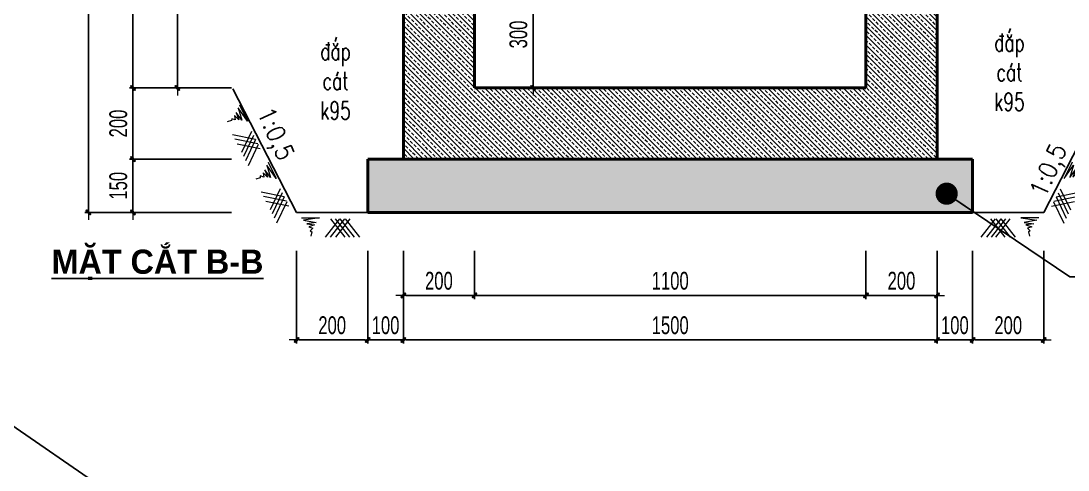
# Model space of a CAD drawing. Header units: inches. Extents: x 144032 to 217447, y 5454 to 57833.
# Drawn here: x 172366 to 175309, y 49750 to 51012 of the extents above; entities that cross this region are included whole.
import ezdxf
from ezdxf.enums import TextEntityAlignment as Align

# ---------------------------------------------------------------- set-up
doc = ezdxf.new("R2010")
doc.units = ezdxf.units.IN
doc.header["$MEASUREMENT"] = 0
doc.linetypes.add('HIDDEN', pattern=[0.375, 0.25, -0.125])
for name, color, linetype, lineweight in [('39 - Net manh', 39, 'Continuous', 18), ('LC Dim', 8, 'Continuous', 18), ('LC Hatch', 252, 'Continuous', 9), ('LC MANH DUT', 35, 'HIDDEN', 5), ('LC Net dam2', 6, 'Continuous', 40), ('LC Net thay', 7, 'Continuous', 25), ('LC Text1', 3, 'Continuous', 20), ('LC Text2', 7, 'Continuous', 25)]:
    doc.layers.add(name, color=color, linetype=linetype, lineweight=lineweight)
doc.layers.add('KCS_Plotter', color=11, linetype='Continuous', plot=False)
doc.styles.add('HOATBIF', font='hoatbif.shx', dxfattribs={"width": 0.7})
doc.styles.add('LC 1', font='')
doc.styles.add('LC 3', font='vnsimli.shx', dxfattribs={"width": 0.75})
doc.styles.add('RS', font='romans.shx', dxfattribs={"width": 0.75, "bigfont": 'romansvn.shx'})
doc.styles.get('LC 1').set_extended_font_data('.VnAvantH', bold=True)
doc.dimstyles.new('1-100(1-25)', dxfattribs={"dimscale": 25, "dimtxt": 2.5, "dimasz": 0.35, "dimexe": 0.5, "dimexo": 0, "dimgap": 0.8, "dimtad": 1, "dimdec": 0, "dimzin": 0, "dimdsep": 46, "dimtxsty": 'HOATBIF', "dimblk1": 'DOT', "dimblk2": 'DOT', "dimsah": 1, "dimcen": -1, "dimdle": 1, "dimclrd": 256, "dimclre": 256, "dimclrt": 4, "dimadec": 3, "dimazin": 2, "dimtfac": 0.333333, "dimtdec": 0, "dimtix": 1, "dimtmove": 2, "dimatfit": 3, "dimldrblk": 'DOT', "dimfxl": 1, "dimtvp": 0.833333, "dimtolj": 1, "dimtzin": 0, "dimarcsym": 0})

# ---------------------------------------------------------------- blocks, each defined once
blk = doc.blocks.new('*U335')
at = {"layer": '39 - Net manh', "elevation": 0}
for points in [[(-41.4, 24.6), (-81.7, -27.5)], [(-25.6, 24.6), (-65.9, -27.5)], [(-54.5, 24.6), (-14, -27.4)], [(-12.6, 24.6), (-52.8, -27.4)], [(0.2, 24.6), (-40.1, -27.4)], [(-39, 24.6), (1.4, -27.3)], [(-25.3, 24.6), (15.2, -27.3)], [(81.7, 27.5), (81.7, 27.5), (30.8, 27.5), (75.8, 20.6), (40.3, 14.2), (67.1, 10), (45.4, 7.3), (61.5, 2), (49.8, -2.4), (57.1, -9.4), (52.8, -12.1), (55.3, -24.8)]]:
    blk.add_lwpolyline(points, dxfattribs=at)
blk = doc.blocks.new('*U334')
at = {"layer": 'LC MANH DUT', "color": 0, "linetype": 'ByBlock', "lineweight": -2, "transparency": 16777216}
for p in [(0, 0), (180, 0)]:
    blk.add_blockref('*U335', p, dxfattribs=at)
blk = doc.blocks.new('*U336')
at = {"layer": '39 - Net manh', "elevation": 0}
for points in [[(-41.4, 24.6), (-81.7, -27.5)], [(-25.6, 24.6), (-65.9, -27.5)], [(-54.5, 24.6), (-14, -27.4)], [(-12.6, 24.6), (-52.8, -27.4)], [(0.2, 24.6), (-40.1, -27.4)], [(-39, 24.6), (1.4, -27.3)], [(-25.3, 24.6), (15.2, -27.3)], [(81.7, 27.5), (81.7, 27.5), (30.8, 27.5), (75.8, 20.6), (40.3, 14.2), (67.1, 10), (45.4, 7.3), (61.5, 2), (49.8, -2.4), (57.1, -9.4), (52.8, -12.1), (55.3, -24.8)]]:
    blk.add_lwpolyline(points, dxfattribs=at)
blk = doc.blocks.new('*U337')
at = {"layer": '39 - Net manh', "color": 0, "linetype": 'ByBlock', "lineweight": -2, "transparency": 16777216}
blk.add_blockref('*U336', (0, 0), dxfattribs=at)
blk = doc.blocks.new('*U331')
at = {"layer": '39 - Net manh', "elevation": 0}
for points in [[(-41.4, 24.6), (-81.7, -27.5)], [(-25.6, 24.6), (-65.9, -27.5)], [(-54.5, 24.6), (-14, -27.4)], [(-12.6, 24.6), (-52.8, -27.4)], [(0.2, 24.6), (-40.1, -27.4)], [(-39, 24.6), (1.4, -27.3)], [(-25.3, 24.6), (15.2, -27.3)], [(81.7, 27.5), (81.7, 27.5), (30.8, 27.5), (75.8, 20.6), (40.3, 14.2), (67.1, 10), (45.4, 7.3), (61.5, 2), (49.8, -2.4), (57.1, -9.4), (52.8, -12.1), (55.3, -24.8)]]:
    blk.add_lwpolyline(points, dxfattribs=at)
blk = doc.blocks.new('*U330')
at = {"layer": 'LC MANH DUT', "color": 0, "linetype": 'ByBlock', "lineweight": -2, "transparency": 16777216}
for p in [(0, 0), (180, 0)]:
    blk.add_blockref('*U331', p, dxfattribs=at)
blk = doc.blocks.new('*U332')
at = {"layer": '39 - Net manh', "elevation": 0}
for points in [[(-41.4, 24.6), (-81.7, -27.5)], [(-25.6, 24.6), (-65.9, -27.5)], [(-54.5, 24.6), (-14, -27.4)], [(-12.6, 24.6), (-52.8, -27.4)], [(0.2, 24.6), (-40.1, -27.4)], [(-39, 24.6), (1.4, -27.3)], [(-25.3, 24.6), (15.2, -27.3)], [(81.7, 27.5), (81.7, 27.5), (30.8, 27.5), (75.8, 20.6), (40.3, 14.2), (67.1, 10), (45.4, 7.3), (61.5, 2), (49.8, -2.4), (57.1, -9.4), (52.8, -12.1), (55.3, -24.8)]]:
    blk.add_lwpolyline(points, dxfattribs=at)
blk = doc.blocks.new('*U333')
at = {"layer": '39 - Net manh', "color": 0, "linetype": 'ByBlock', "lineweight": -2, "transparency": 16777216}
blk.add_blockref('*U332', (0, 0), dxfattribs=at)
blk = doc.blocks.new('TIEUDE2')
at = {"layer": 'LC Text2', "color": 7, "style": 'LC 1'}
blk.add_attdef('%%UTIªU§Ò', text='', height=3.5, dxfattribs=at).set_placement((0, 0), align=Align.BOTTOM_CENTER)
blk.add_attdef('TL', text='', height=2.2, dxfattribs=at).set_placement((0, -1.8), align=Align.TOP_CENTER)
blk = doc.blocks.new('DOT')
at = {"layer": 'LC Dim', "color": 4}
blk.add_line((-1, -1), (1, 1), dxfattribs=at)
at = {"layer": 'LC Dim'}
blk.add_line((-3, 0), (3, 0), dxfattribs=at)
at = {"layer": 'LC Dim', "color": 4}
blk.add_lwpolyline([(0.5, 1), (-1, -0.5), (-0.5, -1), (1, 0.5)], close=True, dxfattribs=at)
blk = doc.blocks.new('*D357')
at = {"layer": 'Defpoints', "color": 0, "transparency": 16777216}
for p in [(173440.49998, 50366.5), (173640.49998, 50366.5), (173640.49998, 50241)]:
    blk.add_point(p, dxfattribs=at)
at = {"layer": 'LC Dim', "lineweight": -2, "transparency": 16777216}
for p, q in [((173440.49998, 50366.5), (173440.49998, 50231)), ((173640.49998, 50366.5), (173640.49998, 50231)), ((173447.49998, 50241), (173633.49998, 50241))]:
    blk.add_line(p, q, dxfattribs=at)
at = {"layer": 'LC Dim', "lineweight": -2, "transparency": 16777216, "xscale": 7, "yscale": 7, "zscale": 7, "rotation": 180}
blk.add_blockref('DOT', (173440.49998, 50241), dxfattribs=at)
at = {"layer": 'LC Dim', "lineweight": -2, "transparency": 16777216, "xscale": 7, "yscale": 7, "zscale": 7}
blk.add_blockref('DOT', (173640.49998, 50241), dxfattribs=at)
at = {"layer": 'LC Dim', "color": 4, "transparency": 16777216, "insert": (173540.49998, 50282), "char_height": 50, "attachment_point": 5, "style": 'HOATBIF'}
blk.add_mtext('\\A1;200', dxfattribs=at)
blk = doc.blocks.new('_Dot')
at = {"color": 0, "linetype": 'ByBlock', "lineweight": -2}
blk.add_line((-0.5, 0), (-1, 0), dxfattribs=at)
at = {"color": 0, "linetype": 'ByBlock', "const_width": 0.5}
blk.add_lwpolyline([(-0.25, 0, 1), (0.25, 0, 1)], format="xyb", close=True, dxfattribs=at)
blk = doc.blocks.new('*D358')
at = {"layer": 'Defpoints', "color": 0, "transparency": 16777216}
for p in [(173640.49998, 50366.5), (174740.49998, 50366.5), (174740.49998, 50241)]:
    blk.add_point(p, dxfattribs=at)
at = {"layer": 'LC Dim', "lineweight": -2, "transparency": 16777216}
for p, q in [((173640.49998, 50366.5), (173640.49998, 50231)), ((174740.49998, 50366.5), (174740.49998, 50231)), ((173647.49998, 50241), (174733.49998, 50241))]:
    blk.add_line(p, q, dxfattribs=at)
at = {"layer": 'LC Dim', "lineweight": -2, "transparency": 16777216, "xscale": 7, "yscale": 7, "zscale": 7, "rotation": 180}
blk.add_blockref('DOT', (173640.49998, 50241), dxfattribs=at)
at = {"layer": 'LC Dim', "lineweight": -2, "transparency": 16777216, "xscale": 7, "yscale": 7, "zscale": 7}
blk.add_blockref('DOT', (174740.49998, 50241), dxfattribs=at)
at = {"layer": 'LC Dim', "color": 4, "transparency": 16777216, "insert": (174190.49998, 50282), "char_height": 50, "attachment_point": 5, "style": 'HOATBIF'}
blk.add_mtext('\\A1;1100', dxfattribs=at)
blk = doc.blocks.new('*D359')
at = {"layer": 'Defpoints', "color": 0, "transparency": 16777216}
for p in [(174740.49998, 50366.5), (174940.49998, 50366.5), (174940.49998, 50241)]:
    blk.add_point(p, dxfattribs=at)
at = {"layer": 'LC Dim', "lineweight": -2, "transparency": 16777216}
for p, q in [((174740.49998, 50366.5), (174740.49998, 50231)), ((174940.49998, 50366.5), (174940.49998, 50231)), ((174747.49998, 50241), (174933.49998, 50241))]:
    blk.add_line(p, q, dxfattribs=at)
at = {"layer": 'LC Dim', "lineweight": -2, "transparency": 16777216, "xscale": 7, "yscale": 7, "zscale": 7, "rotation": 180}
blk.add_blockref('DOT', (174740.49998, 50241), dxfattribs=at)
at = {"layer": 'LC Dim', "lineweight": -2, "transparency": 16777216, "xscale": 7, "yscale": 7, "zscale": 7}
blk.add_blockref('DOT', (174940.49998, 50241), dxfattribs=at)
at = {"layer": 'LC Dim', "color": 4, "transparency": 16777216, "insert": (174840.49998, 50282), "char_height": 50, "attachment_point": 5, "style": 'HOATBIF'}
blk.add_mtext('\\A1;200', dxfattribs=at)
blk = doc.blocks.new('*D360')
at = {"layer": 'Defpoints', "color": 0, "transparency": 16777216}
for p in [(173440.49998, 50366.5), (174940.49998, 50366.5), (174940.49998, 50116)]:
    blk.add_point(p, dxfattribs=at)
at = {"layer": 'LC Dim', "lineweight": -2, "transparency": 16777216}
for p, q in [((173440.49998, 50366.5), (173440.49998, 50106)), ((174940.49998, 50366.5), (174940.49998, 50106)), ((173447.49998, 50116), (174933.49998, 50116))]:
    blk.add_line(p, q, dxfattribs=at)
at = {"layer": 'LC Dim', "lineweight": -2, "transparency": 16777216, "xscale": 7, "yscale": 7, "zscale": 7, "rotation": 180}
blk.add_blockref('DOT', (173440.49998, 50116), dxfattribs=at)
at = {"layer": 'LC Dim', "lineweight": -2, "transparency": 16777216, "xscale": 7, "yscale": 7, "zscale": 7}
blk.add_blockref('DOT', (174940.49998, 50116), dxfattribs=at)
at = {"layer": 'LC Dim', "color": 4, "transparency": 16777216, "insert": (174190.49998, 50157), "char_height": 50, "attachment_point": 5, "style": 'HOATBIF'}
blk.add_mtext('\\A1;1500', dxfattribs=at)
blk = doc.blocks.new('*D341')
at = {"layer": 'Defpoints', "color": 0, "transparency": 16777216}
for p in [(173340.49998, 50366.5), (173440.49998, 50366.5), (173340.49998, 50116)]:
    blk.add_point(p, dxfattribs=at)
at = {"layer": 'LC Dim', "lineweight": -2, "transparency": 16777216}
for p, q in [((173340.49998, 50366.5), (173340.49998, 50106)), ((173440.49998, 50366.5), (173440.49998, 50106)), ((173333.49998, 50116), (173326.49998, 50116)), ((173440.49998, 50116), (173340.49998, 50116)), ((173447.49998, 50116), (173454.49998, 50116))]:
    blk.add_line(p, q, dxfattribs=at)
at = {"layer": 'LC Dim', "lineweight": -2, "transparency": 16777216, "xscale": 7, "yscale": 7, "zscale": 7}
blk.add_blockref('DOT', (173340.49998, 50116), dxfattribs=at)
at = {"layer": 'LC Dim', "lineweight": -2, "transparency": 16777216, "xscale": 7, "yscale": 7, "zscale": 7, "rotation": 180}
blk.add_blockref('DOT', (173440.49998, 50116), dxfattribs=at)
at = {"layer": 'LC Dim', "color": 4, "transparency": 16777216, "insert": (173390.49998, 50157), "char_height": 50, "attachment_point": 5, "style": 'HOATBIF'}
blk.add_mtext('\\A1;100', dxfattribs=at)
blk = doc.blocks.new('*D342')
at = {"layer": 'Defpoints', "color": 0, "transparency": 16777216}
for p in [(174940.49998, 50366.5), (175040.49998, 50366.5), (175040.49998, 50116)]:
    blk.add_point(p, dxfattribs=at)
at = {"layer": 'LC Dim', "lineweight": -2, "transparency": 16777216}
for p, q in [((174940.49998, 50366.5), (174940.49998, 50106)), ((175040.49998, 50366.5), (175040.49998, 50106)), ((174933.49998, 50116), (174926.49998, 50116)), ((174940.49998, 50116), (175040.49998, 50116)), ((175047.49998, 50116), (175054.49998, 50116))]:
    blk.add_line(p, q, dxfattribs=at)
at = {"layer": 'LC Dim', "lineweight": -2, "transparency": 16777216, "xscale": 7, "yscale": 7, "zscale": 7}
blk.add_blockref('DOT', (174940.49998, 50116), dxfattribs=at)
at = {"layer": 'LC Dim', "lineweight": -2, "transparency": 16777216, "xscale": 7, "yscale": 7, "zscale": 7, "rotation": 180}
blk.add_blockref('DOT', (175040.49998, 50116), dxfattribs=at)
at = {"layer": 'LC Dim', "color": 4, "transparency": 16777216, "insert": (174990.49998, 50157), "char_height": 50, "attachment_point": 5, "style": 'HOATBIF'}
blk.add_mtext('\\A1;100', dxfattribs=at)
blk = doc.blocks.new('*D343')
at = {"layer": 'Defpoints', "color": 0, "transparency": 16777216}
for p in [(175040.49998, 50366.5), (175240.49998, 50366.5), (175240.49998, 50116)]:
    blk.add_point(p, dxfattribs=at)
at = {"layer": 'LC Dim', "lineweight": -2, "transparency": 16777216}
for p, q in [((175040.49998, 50366.5), (175040.49998, 50106)), ((175240.49998, 50366.5), (175240.49998, 50106)), ((175047.49998, 50116), (175233.49998, 50116))]:
    blk.add_line(p, q, dxfattribs=at)
at = {"layer": 'LC Dim', "lineweight": -2, "transparency": 16777216, "xscale": 7, "yscale": 7, "zscale": 7, "rotation": 180}
blk.add_blockref('DOT', (175040.49998, 50116), dxfattribs=at)
at = {"layer": 'LC Dim', "lineweight": -2, "transparency": 16777216, "xscale": 7, "yscale": 7, "zscale": 7}
blk.add_blockref('DOT', (175240.49998, 50116), dxfattribs=at)
at = {"layer": 'LC Dim', "color": 4, "transparency": 16777216, "insert": (175140.49998, 50157), "char_height": 50, "attachment_point": 5, "style": 'HOATBIF'}
blk.add_mtext('\\A1;200', dxfattribs=at)
blk = doc.blocks.new('*D344')
at = {"layer": 'Defpoints', "color": 0, "transparency": 16777216}
for p in [(173140.49998, 50366.5), (173340.49998, 50366.5), (173140.49998, 50116)]:
    blk.add_point(p, dxfattribs=at)
at = {"layer": 'LC Dim', "lineweight": -2, "transparency": 16777216}
for p, q in [((173140.49998, 50366.5), (173140.49998, 50106)), ((173340.49998, 50366.5), (173340.49998, 50106)), ((173333.49998, 50116), (173147.49998, 50116))]:
    blk.add_line(p, q, dxfattribs=at)
at = {"layer": 'LC Dim', "lineweight": -2, "transparency": 16777216, "xscale": 7, "yscale": 7, "zscale": 7, "rotation": 180}
blk.add_blockref('DOT', (173140.49998, 50116), dxfattribs=at)
at = {"layer": 'LC Dim', "lineweight": -2, "transparency": 16777216, "xscale": 7, "yscale": 7, "zscale": 7}
blk.add_blockref('DOT', (173340.49998, 50116), dxfattribs=at)
at = {"layer": 'LC Dim', "color": 4, "transparency": 16777216, "insert": (173240.49998, 50157), "char_height": 50, "attachment_point": 5, "style": 'HOATBIF'}
blk.add_mtext('\\A1;200', dxfattribs=at)
blk = doc.blocks.new('*D355')
at = {"layer": 'Defpoints', "color": 0, "transparency": 16777216}
for p in [(172957.5, 51994.2), (172805.5, 50824.2), (172957.5, 50824.2)]:
    blk.add_point(p, dxfattribs=at)
at = {"layer": 'LC Dim', "lineweight": -2, "transparency": 16777216}
for p, q in [((172957.5, 51994.2), (172795.5, 51994.2)), ((172805.5, 51987.2), (172805.5, 50831.2)), ((172957.5, 50824.2), (172795.5, 50824.2))]:
    blk.add_line(p, q, dxfattribs=at)
at = {"layer": 'LC Dim', "lineweight": -2, "transparency": 16777216, "xscale": 7, "yscale": 7, "zscale": 7}
for p, rotation in [((172805.5, 51994.2), 90), ((172805.5, 50824.2), 270)]:
    blk.add_blockref('DOT', p, dxfattribs=dict(at, rotation=rotation))
at = {"layer": 'LC Dim', "color": 4, "transparency": 16777216, "insert": (172764.5, 51409.2), "char_height": 50, "attachment_point": 5, "rotation": 90, "style": 'HOATBIF'}
blk.add_mtext('\\A1;1170', dxfattribs=at)
blk = doc.blocks.new('*D356')
at = {"layer": 'Defpoints', "color": 0, "transparency": 16777216}
for p in [(172957.5, 50824.2), (172680.5, 50624.2), (172957.5, 50624.2)]:
    blk.add_point(p, dxfattribs=at)
at = {"layer": 'LC Dim', "lineweight": -2, "transparency": 16777216}
for p, q in [((172957.5, 50824.2), (172670.5, 50824.2)), ((172680.5, 50817.2), (172680.5, 50631.2)), ((172957.5, 50624.2), (172670.5, 50624.2))]:
    blk.add_line(p, q, dxfattribs=at)
at = {"layer": 'LC Dim', "lineweight": -2, "transparency": 16777216, "xscale": 7, "yscale": 7, "zscale": 7}
for p, rotation in [((172680.5, 50824.2), 90), ((172680.5, 50624.2), 270)]:
    blk.add_blockref('DOT', p, dxfattribs=dict(at, rotation=rotation))
at = {"layer": 'LC Dim', "color": 4, "transparency": 16777216, "insert": (172639.5, 50724.2), "char_height": 50, "attachment_point": 5, "rotation": 90, "style": 'HOATBIF'}
blk.add_mtext('\\A1;200', dxfattribs=at)
blk = doc.blocks.new('*D347')
at = {"layer": 'Defpoints', "color": 0, "transparency": 16777216}
for p in [(172957.5, 52294.2), (172680.5, 50824.2), (172957.5, 50824.2)]:
    blk.add_point(p, dxfattribs=at)
at = {"layer": 'LC Dim', "lineweight": -2, "transparency": 16777216}
for p, q in [((172957.5, 52294.2), (172670.5, 52294.2)), ((172680.5, 52287.2), (172680.5, 50831.2)), ((172957.5, 50824.2), (172670.5, 50824.2))]:
    blk.add_line(p, q, dxfattribs=at)
at = {"layer": 'LC Dim', "lineweight": -2, "transparency": 16777216, "xscale": 7, "yscale": 7, "zscale": 7}
for p, rotation in [((172680.5, 52294.2), 90), ((172680.5, 50824.2), 270)]:
    blk.add_blockref('DOT', p, dxfattribs=dict(at, rotation=rotation))
at = {"layer": 'LC Dim', "color": 4, "transparency": 16777216, "insert": (172639.5, 51559.2), "char_height": 50, "attachment_point": 5, "rotation": 90, "style": 'HOATBIF'}
blk.add_mtext('\\A1;htb=1470', dxfattribs=at)
blk = doc.blocks.new('*D345')
at = {"layer": 'Defpoints', "color": 0, "transparency": 16777216}
for p in [(172957.5, 50624.2), (172680.5, 50474.2), (172957.5, 50474.2)]:
    blk.add_point(p, dxfattribs=at)
at = {"layer": 'LC Dim', "lineweight": -2, "transparency": 16777216}
for p, q in [((172957.5, 50624.2), (172670.5, 50624.2)), ((172680.5, 50617.2), (172680.5, 50481.2)), ((172957.5, 50474.2), (172670.5, 50474.2))]:
    blk.add_line(p, q, dxfattribs=at)
at = {"layer": 'LC Dim', "lineweight": -2, "transparency": 16777216, "xscale": 7, "yscale": 7, "zscale": 7}
for p, rotation in [((172680.5, 50624.2), 90), ((172680.5, 50474.2), 270)]:
    blk.add_blockref('DOT', p, dxfattribs=dict(at, rotation=rotation))
at = {"layer": 'LC Dim', "color": 4, "transparency": 16777216, "insert": (172639.5, 50549.2), "char_height": 50, "attachment_point": 5, "rotation": 90, "style": 'HOATBIF'}
blk.add_mtext('\\A1;150', dxfattribs=at)
blk = doc.blocks.new('*D346')
at = {"layer": 'Defpoints', "color": 0, "transparency": 16777216}
for p in [(172957.5, 52294.2), (172555.5, 50474.2), (172957.5, 50474.2)]:
    blk.add_point(p, dxfattribs=at)
at = {"layer": 'LC Dim', "lineweight": -2, "transparency": 16777216}
for p, q in [((172957.5, 52294.2), (172545.5, 52294.2)), ((172555.5, 52287.2), (172555.5, 50481.2)), ((172957.5, 50474.2), (172545.5, 50474.2))]:
    blk.add_line(p, q, dxfattribs=at)
at = {"layer": 'LC Dim', "lineweight": -2, "transparency": 16777216, "xscale": 7, "yscale": 7, "zscale": 7}
for p, rotation in [((172555.5, 52294.2), 90), ((172555.5, 50474.2), 270)]:
    blk.add_blockref('DOT', p, dxfattribs=dict(at, rotation=rotation))
at = {"layer": 'LC Dim', "color": 4, "transparency": 16777216, "insert": (172514.5, 51384.2), "char_height": 50, "attachment_point": 5, "rotation": 90, "style": 'HOATBIF'}
blk.add_mtext('\\A1;htb=1820', dxfattribs=at)
blk = doc.blocks.new('*D361')
at = {"layer": 'Defpoints', "color": 0, "transparency": 16777216}
for p in [(173640.5, 51124.5), (173640.5, 50824.2), (173805, 50824.2)]:
    blk.add_point(p, dxfattribs=at)
at = {"layer": 'LC Dim', "lineweight": -2, "transparency": 16777216}
for p, q in [((173640.5, 51124.5), (173815, 51124.5)), ((173805, 51117.5), (173805, 50831.2)), ((173640.5, 50824.2), (173815, 50824.2))]:
    blk.add_line(p, q, dxfattribs=at)
at = {"layer": 'LC Dim', "lineweight": -2, "transparency": 16777216, "xscale": 7, "yscale": 7, "zscale": 7}
for p, rotation in [((173805, 51124.5), 90), ((173805, 50824.2), 270)]:
    blk.add_blockref('DOT', p, dxfattribs=dict(at, rotation=rotation))
at = {"layer": 'LC Dim', "color": 4, "transparency": 16777216, "insert": (173764, 50974.4), "char_height": 50, "attachment_point": 5, "rotation": 90, "style": 'HOATBIF'}
blk.add_mtext('\\A1;300', dxfattribs=at)

msp = doc.modelspace()

# ---------------------------------------------------------------- hatches: boundary and pattern name
at = {"layer": 'LC Hatch'}
h = msp.add_hatch(dxfattribs=at)
h.set_pattern_fill('ANSI33', color=256, scale=75, angle=90)
h.set_pattern_definition([(135, (-15891, -13034.408), (-13.2582521, -13.2582521), []), (135, (-15891, -13021.15), (-13.2582521, -13.2582521), [9.375, -4.6875])])
h.paths.add_polyline_path([(174940.5, 51054.2), (174740.5, 51054.2), (174740.5, 50824.2), (173640.5, 50824.2), (173640.5, 51054.2), (173440.5, 51054.2), (173440.5, 50624.2), (174940.5, 50624.2)])
h = msp.add_hatch(dxfattribs=at)
h.set_pattern_fill('AR-CONC', color=256, scale=10, angle=90)
h.set_pattern_definition([(140, (0, 0), (6.275213, 71.726018), [7.5, -82.5]), (85, (0, 0), (-75.219213, -13.875133), [6, -66]), (190.451444, (0.52, 5.98), (-68.944, 57.850885), [6.37402, -70.11421]), (136.1842, (-20, 1e-15), (16.55193, 106.724133), [11.25, -123.75]), (186.635635, (-18.62, 8.89), (-97.41186, 93.466195), [9.561034, -105.171376]), (81.184164, (-20, 1e-15), (-97.41186, 93.466195), [9, -99]), (111, (-15, 10), (40.26189, 59.690705), [7.5, -82.5]), (56, (-15, 10), (-72.515005, 24.331533), [6, -66]), (161.451445, (-11.645, 14.974), (-32.253115, 84.022238), [6.37402, -70.11421]), (127.5, (0, 0), (-33.2893854, 1.2159855), [0, -65.2, 0, -67, 0, -66.25]), (97.5, (0, 0), (-39.441171, 26.306954), [0, -38.2, 0, -63.7, 0, -25.25]), (57.5, (-1e-15, -22.3), (2.255487, 53.3822436), [0, -25, 0, -78, 0, -103.5]), (47.5, (-2e-15, -32.3), (-10.010498, 58.318617), [0, -32.5, 0, -51.8, 0, -73.5])])
h.paths.add_polyline_path([(175040.5, 50624.2), (173340.5, 50624.2), (173340.5, 50474.2), (175040.5, 50474.2)])

# ---------------------------------------------------------------- linework, layer by layer
at = {"layer": 'KCS_Plotter'}
msp.add_line((168187.4, 52742.9), (176792.8, 46802.6), dxfattribs=at)
at = {"layer": 'LC Net dam2'}
for p, q in [((174740.5, 52234.2), (174740.5, 50824.2)), ((173640.5, 51794.2), (173640.5, 50824.2)), ((173440.5, 51054.2), (173440.5, 50624.2)), ((174940.5, 51054.2), (174940.5, 50624.2)), ((174740.5, 50824.2), (173640.5, 50824.2)), ((175040.5, 50624.2), (173340.5, 50624.2)), ((173340.5, 50624.2), (173340.5, 50474.2)), ((175040.5, 50624.2), (175040.5, 50474.2)), ((175040.5, 50474.2), (173340.5, 50474.2))]:
    msp.add_line(p, q, dxfattribs=at)
at = {"layer": 'LC Net thay'}
for points in [[(173340.5, 50474.2), (173140.5, 50474.2), (172961.7, 50821.8)], [(175040.5, 50474.2), (175240.5, 50474.2), (175419.3, 50821.8)]]:
    msp.add_lwpolyline(points, dxfattribs=at)

# ---------------------------------------------------------------- block references
at = {"layer": '39 - Net manh', "xscale": -1}
msp.add_blockref('*U333', (173236, 50432.1, 0), dxfattribs=at)
at = {"layer": '39 - Net manh'}
msp.add_blockref('*U337', (175145, 50432.1, 0), dxfattribs=at)
at = {"layer": 'LC MANH DUT', "xscale": -1, "rotation": 296.5650511770704}
msp.add_blockref('*U330', (173072.5, 50529.9, 0), dxfattribs=at)
at = {"layer": 'LC MANH DUT', "rotation": 63.43494882292966}
msp.add_blockref('*U334', (175308.5, 50529.9, 0), dxfattribs=at)
at = {"layer": 'LC Text2'}
ref = msp.add_blockref('TIEUDE2', (172749.5, 50281.5, 0), dxfattribs=dict(at, xscale=20.00062016392256, yscale=20.00062016392256, zscale=20.00062016392256, rotation=359.999216292062))
ref.add_attrib('%%UTIªU§Ò', '%%UmÆt c¾t b-b', dxfattribs={"color": 7, "height": 67.925, "rotation": 359.9992, "style": 'LC 1'}).set_placement((172749.5, 50281.5), align=Align.BOTTOM_CENTER)

# ---------------------------------------------------------------- texts
at = {"layer": 'LC Text1', "linetype": 'Continuous', "style": 'RS', "width": 0.9}
for rotation, p in [(294.1792, (173028.2, 50756)), (65.8208, (175243.6, 50512.6))]:
    msp.add_text('1:0,5', height=50, rotation=rotation, dxfattribs=at).set_placement(p)
at = {"layer": 'LC Text1', "color": 3, "char_height": 50, "width": 93.833, "attachment_point": 2, "style": 'LC 3'}
for insert in [(175144.1, 50977), (173250.1, 50952.5)]:
    msp.add_mtext('{\\W0.7;®¾p c¸t k95}', dxfattribs=dict(at, insert=insert))

# ---------------------------------------------------------------- dimensions: what is measured, and where the dimension line sits
at = {"layer": 'LC Dim'}
for base, p2, picture, middle in [((172555.5, 50474.2), (172957.5, 50474.2), '*D346', (172514.5, 51384.2)), ((172680.5, 50824.2), (172957.5, 50824.2), '*D347', (172639.5, 51559.2))]:
    dim = msp.add_linear_dim(base=base, p1=(172957.5, 52294.2), p2=p2, angle=90, text='htb=<>', dimstyle='1-100(1-25)', override={"dimscale": 20}, dxfattribs=at)
    dim.commit()
    dim.dimension.update_dxf_attribs({"geometry": picture, "text_midpoint": middle})
for base, p1, p2, picture, middle in [((172805.5, 50824.2), (172957.5, 51994.2), (172957.5, 50824.2), '*D355', (172764.5, 51409.2)), ((173805, 50824.2), (173640.5, 51124.5), (173640.5, 50824.2), '*D361', (173764, 50974.4)), ((172680.5, 50624.2), (172957.5, 50824.2), (172957.5, 50624.2), '*D356', (172639.5, 50724.2)), ((172680.5, 50474.2), (172957.5, 50624.2), (172957.5, 50474.2), '*D345', (172639.5, 50549.2))]:
    dim = msp.add_linear_dim(base=base, p1=p1, p2=p2, angle=90, dimstyle='1-100(1-25)', override={"dimscale": 20}, dxfattribs=at)
    dim.commit()
    dim.dimension.update_dxf_attribs({"geometry": picture, "text_midpoint": middle})
for base, p1, p2, picture, middle in [((173140.5, 50116), (173340.5, 50366.5), (173140.5, 50366.5), '*D344', (173240.5, 50157)), ((173340.5, 50116), (173440.5, 50366.5), (173340.5, 50366.5), '*D341', (173390.5, 50157)), ((173640.5, 50241), (173440.5, 50366.5), (173640.5, 50366.5), '*D357', (173540.5, 50282)), ((174940.5, 50116), (173440.5, 50366.5), (174940.5, 50366.5), '*D360', (174190.5, 50157)), ((174740.5, 50241), (173640.5, 50366.5), (174740.5, 50366.5), '*D358', (174190.5, 50282)), ((174940.5, 50241), (174740.5, 50366.5), (174940.5, 50366.5), '*D359', (174840.5, 50282)), ((175040.5, 50116), (174940.5, 50366.5), (175040.5, 50366.5), '*D342', (174990.5, 50157)), ((175240.5, 50116), (175040.5, 50366.5), (175240.5, 50366.5), '*D343', (175140.5, 50157))]:
    dim = msp.add_linear_dim(base=base, p1=p1, p2=p2, dimstyle='1-100(1-25)', override={"dimscale": 20}, dxfattribs=at)
    dim.commit()
    dim.dimension.update_dxf_attribs({"geometry": picture, "text_midpoint": middle})

# ---------------------------------------------------------------- leaders
msp.add_leader([(174967.5, 50527), (175313.5, 50293), (175657.5, 50293)], dimstyle='1-100(1-25)', override={"dimscale": 31.2, "dimasz": 2}, dxfattribs=at)

doc.saveas('drawing.dxf')
